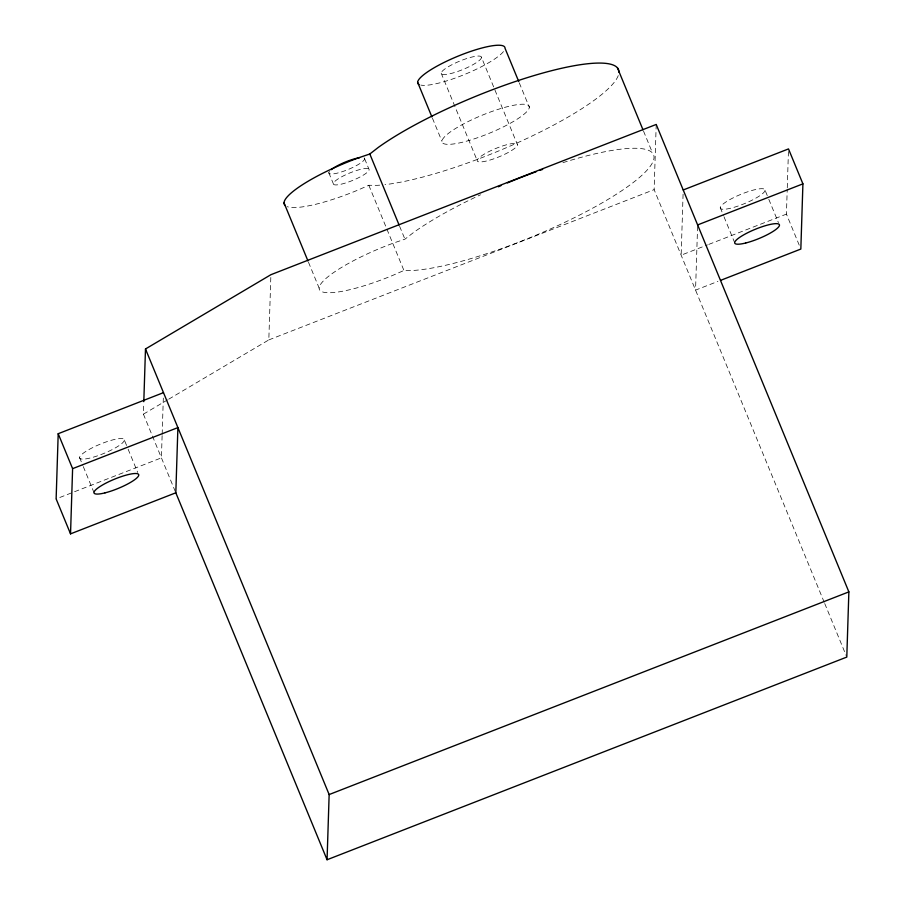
<?xml version="1.0" encoding="UTF-8"?>
<svg xmlns="http://www.w3.org/2000/svg" width="905" height="905" viewBox="0 0 905 905"><rect width="100%" height="100%" fill="white"/><g stroke="black" fill="none" stroke-linecap="round" stroke-linejoin="round"><path stroke-width="0.68" stroke-dasharray="4.53 3.39" d="M175.287 491.506L143.409 414.162L143.771 403.064M162.119 435.656L161.418 457.851L56.133 498.904M162.165 434.264L163.364 396.809M168.737 399.173L268.819 339.907L270.9 274.701M824.195 602.221L654.134 189.643L656.216 124.449M683.083 194.134L681.148 255.176L707.472 244.904M697.585 226.307L695.549 290.12L717.925 281.398M799.239 245.176L786.434 214.112L787.226 189.145M787.271 187.754L788.47 150.298M308.503 262.269L319.148 288.084A72.434 14.933 -22.4 0 1 393.89 242.925L404.931 239.18L413.528 232.517A143.657 29.627 -22.4 0 1 480.555 194.779M143.409 414.162L167.527 399.886M379.693 185.163A143.657 29.627 -22.4 0 1 377.215 185.333L368.821 185.276L357.747 190.163A72.434 14.933 -22.4 0 1 287.157 206.657M562.933 162.651A143.657 29.627 -22.4 0 1 627.991 186.407A143.657 29.627 -22.4 0 1 412.318 270.516L403.935 270.471L392.861 275.346A72.434 14.933 -22.4 0 1 319.148 288.084M268.819 339.907L654.134 189.643M708.785 244.395L786.434 214.112M765.076 190.254A24.141 4.978 -22.4 0 1 731.319 208.06A24.141 4.978 -22.4 0 1 731.613 198.648A24.141 4.978 -22.4 0 1 765.076 190.254L768.266 198.014M768.809 199.315L778.413 222.607M720.267 207.72L723.468 215.492M724 216.781L734.668 242.664M643.534 131.123L652.573 153.069M824.726 603.533L846.254 655.763M519.289 82.875L529.335 107.243A47.083 9.706 -22.4 0 1 463.518 141.972A47.083 9.706 -22.4 0 1 464.095 123.623A47.083 9.706 -22.4 0 1 529.335 107.243M481.505 57.434A21.731 4.48 -22.4 0 1 451.131 73.463A21.731 4.48 -22.4 0 1 451.391 65.002A21.731 4.48 -22.4 0 1 481.505 57.434L517.513 144.811A21.731 4.48 -22.4 0 1 487.139 160.841A21.731 4.48 -22.4 0 1 487.41 152.368A21.731 4.48 -22.4 0 1 517.513 144.811M441.176 73.158L477.195 160.536M432.454 118.238L441.968 141.316M399.614 226.284L404.931 239.18M364.658 158.782L369.161 169.699A19.31 3.982 -22.4 0 1 342.158 183.953A19.31 3.982 -22.4 0 1 342.395 176.418A19.31 3.982 -22.4 0 1 369.161 169.699M368.821 185.276L386.378 227.868M386.91 229.169L403.935 270.471M328.82 172.764L333.312 183.681M124.37 440.102A24.141 4.978 -22.4 0 1 90.613 457.907A24.141 4.978 -22.4 0 1 90.919 448.495A24.141 4.978 -22.4 0 1 124.37 440.102L127.571 447.862M128.103 449.163L137.707 472.455M79.572 457.568L82.774 465.34M83.305 466.629L93.973 492.524M618.251 75.568A143.657 29.627 -22.4 0 1 525.862 138.963A143.657 29.627 -22.4 0 1 384.987 184.643M503.452 51.585A47.083 9.706 -22.4 0 1 463.869 74.753A47.083 9.706 -22.4 0 1 420.859 85.093M364.082 157.9A19.31 3.982 -22.4 0 1 346.604 170.117A19.31 3.982 -22.4 0 1 329.465 171.396"/><path stroke-width="1.36" d="M163.488 392.646L58.203 433.71L56.133 498.904L70.533 533.86L175.819 492.795L177.9 427.601L72.604 468.654L70.533 533.86M143.805 401.673L145.49 348.968L270.9 274.701L656.216 124.449L848.867 591.881L846.797 657.075L327.067 859.75L175.819 492.795M327.067 859.75L329.149 794.556L145.49 348.968M683.218 189.971L788.504 148.918L802.916 183.862L800.835 249.056L720.561 280.369M285.392 205.718A72.434 14.933 -22.4 0 1 358.776 157.742L369.817 153.997L378.414 147.323A143.657 29.627 -22.4 0 1 527.819 77.468A143.657 29.627 -22.4 0 1 618.941 72.298M697.619 224.926L802.916 183.862M329.149 794.556L848.867 591.881M617.459 67.875L643.003 129.834M518.769 81.597L505.024 48.27A47.083 9.706 -22.4 0 0 455.973 57.015A47.083 9.706 -22.4 0 0 419.06 84.493M417.658 82.332L431.923 116.949M369.817 153.997L399.082 224.983M284.034 202.901L307.972 260.979M58.203 433.71L72.604 468.654M498.35 186.769A143.657 29.627 -22.4 0 1 500.929 185.661M507.411 182.923A143.657 29.627 -22.4 0 1 536.156 171.712M540.047 170.31A143.657 29.627 -22.4 0 1 542.627 169.405M331.287 169.654A19.31 3.982 -22.4 0 1 359.511 157.753M745.72 243.004A24.141 4.978 -22.4 0 0 779.476 225.198A24.141 4.978 -22.4 0 0 746.025 233.592A24.141 4.978 -22.4 0 0 745.72 243.004M105.025 492.863A24.141 4.978 -22.4 0 0 138.77 475.046A24.141 4.978 -22.4 0 0 105.319 483.451A24.141 4.978 -22.4 0 0 105.025 492.863"/></g></svg>
